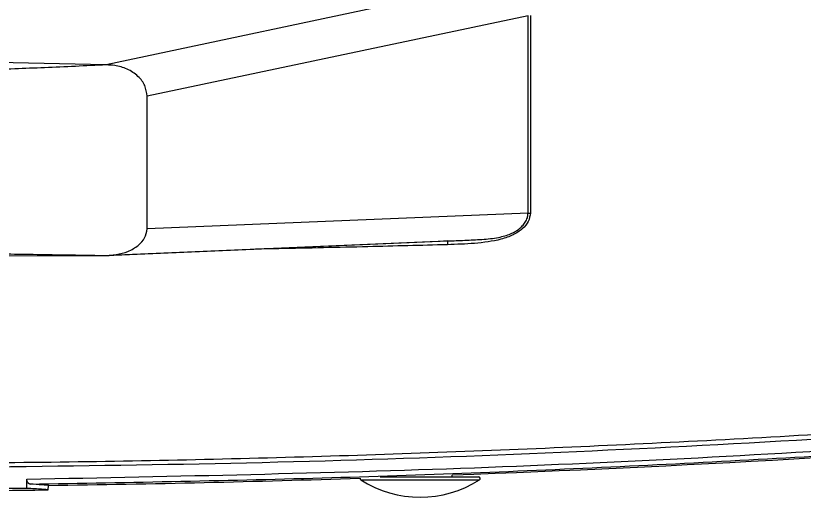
# Model space of a CAD drawing. Extents: x 7 to 135, y 1 to 99.
# Drawn here: x 99.218 to 101.529, y 41.848 to 43.26 of the extents above; entities that cross this region are included whole.
import ezdxf

# ---------------------------------------------------------------- set-up
doc = ezdxf.new("R2010")
doc.units = 0
doc.header["$MEASUREMENT"] = 0
doc.layers.add('OBJECT', color=7, linetype='CONTINUOUS')

msp = doc.modelspace()

# ---------------------------------------------------------------- linework, layer by layer
at = {"layer": 'OBJECT'}
for p, q in [((100.4843, 43.3288), (99.4831, 43.1157)), ((100.7196, 43.2598), (99.6031, 43.0242)), ((99.4831, 43.1157), (98.6031, 43.1351)), ((99.6031, 42.6353), (99.6031, 43.0242)), ((100.7196, 42.6806), (99.6031, 42.6353)), ((100.7196, 42.6806), (100.7267, 42.6811)), ((99.4831, 42.5571), (100.4843, 42.5995)), ((99.4913, 42.5576), (100.4783, 42.5995)), ((100.4844, 42.5995), (100.4721, 42.5993)), ((100.4843, 42.5995), (100.4844, 42.5995)), ((100.4921, 42.6001), (100.565, 42.6032)), ((98.6031, 42.5545), (99.4831, 42.5571)), ((100.4969, 41.9082), (100.4969, 41.9134)), ((99.2498, 41.8743), (99.2502, 41.9012)), ((100.2293, 41.899), (100.577, 41.899)), ((100.2858, 41.9082), (100.5743, 41.9082)), ((99.2498, 41.8743), (98.6031, 41.8703)), ((99.3131, 41.87), (99.3135, 41.883)), ((99.3131, 41.87), (99.3135, 41.883)), ((99.3131, 41.87), (99.3131, 41.87))]:
    msp.add_line(p, q, dxfattribs=at)
for centre, radius, start, end in [((98.6031, 92.538), 50.66, 272.14427, 276.67316), ((98.6031, 92.538), 50.66, 270.80341, 271.83692), ((100.232, 41.9032), 0.005, 170.9719, 237.4319), ((100.4031, 42.1712), 0.323, 237.4319, 302.5681), ((100.5743, 41.9032), 0.005, 302.5681, 90), ((98.6031, 92.525), 50.66, 270.56461, 270.80303)]:
    msp.add_arc(centre, radius, start, end, dxfattribs=at)
for points, knots in [([(100.7196, 42.6806), (100.7196, 42.7681), (100.7196, 42.9431), (100.7196, 43.1542), (100.7196, 43.2598)], [0, 0, 0, 0, 0.499779, 1, 1, 1, 1]), ([(100.7267, 43.2602), (100.7267, 43.1547), (100.7268, 42.9437), (100.7267, 42.7686), (100.7267, 42.6811)], [0, 0, 0, 0, 0.500003, 1, 1, 1, 1]), ([(99.4831, 43.1157), (99.4227, 43.1129), (99.3041, 43.1074), (99.1256, 43.1005), (98.9476, 43.095), (98.7729, 43.0913), (98.6581, 43.0908), (98.6031, 43.0906)], [0, 0, 0, 0, 0.206023, 0.404821, 0.608638, 0.812835, 1, 1, 1, 1]), ([(99.6031, 43.0242), (99.6016, 43.0346), (99.5986, 43.0554), (99.5774, 43.0837), (99.5463, 43.1045), (99.5126, 43.1146), (99.4914, 43.1154), (99.4831, 43.1157)], [0, 0, 0, 0, 0.217937, 0.435233, 0.661572, 0.868602, 1, 1, 1, 1]), ([(100.7267, 42.6811), (100.7253, 42.673), (100.7227, 42.6567), (100.7041, 42.6346), (100.6765, 42.6164), (100.6294, 42.5998), (100.5628, 42.5914), (100.5101, 42.5895), (100.4837, 42.5886)], [0, 0, 0, 0, 0.125023, 0.25026, 0.372599, 0.500558, 0.750171, 1, 1, 1, 1]), ([(100.4844, 42.5995), (100.501, 42.6002), (100.5343, 42.6016), (100.5838, 42.6039), (100.6302, 42.6082), (100.6631, 42.6176), (100.6832, 42.6276), (100.6955, 42.6362), (100.7061, 42.6464), (100.714, 42.6577), (100.7189, 42.6695), (100.7194, 42.6772), (100.7196, 42.6806)], [0, 0, 0, 0, 0.1676541, 0.3364175, 0.4992877, 0.6244542, 0.6813344, 0.7499511, 0.8052614, 0.875044, 0.9458797, 1, 1, 1, 1]), ([(99.4831, 42.5571), (99.487, 42.5572), (99.4969, 42.5575), (99.5187, 42.5603), (99.5486, 42.5684), (99.5777, 42.5855), (99.5985, 42.6086), (99.6016, 42.6262), (99.6031, 42.6353)], [0, 0, 0, 0, 0.061295, 0.157978, 0.353026, 0.568966, 0.775602, 1, 1, 1, 1]), ([(100.4837, 42.5886), (100.4059, 42.5866), (100.241, 42.5823), (100.0534, 42.578), (99.9436, 42.576), (99.921, 42.5756)], [0, 0, 0, 0, 0.4146475, 0.8794159, 1, 1, 1, 1]), ([(100.4844, 42.5995), (100.4843, 42.5994), (100.4839, 42.5993), (100.4838, 42.5922), (100.4837, 42.5886)], [0, 0, 0, 0, 0.499993, 1, 1, 1, 1]), ([(98.6031, 42.5674), (98.6581, 42.5673), (98.7729, 42.567), (98.9476, 42.5652), (99.1256, 42.5628), (99.304, 42.5599), (99.4227, 42.558), (99.4831, 42.5571)], [0, 0, 0, 0, 0.187145, 0.391348, 0.595125, 0.793954, 1, 1, 1, 1]), ([(98.6031, 41.9463), (98.8868, 41.9476), (99.452, 41.9503), (100.2964, 41.9723), (101.1439, 42.0075), (101.9976, 42.0575), (102.8493, 42.1223), (103.6808, 42.1987), (104.2238, 42.2598), (104.4901, 42.2898)], [0, 0, 0, 0, 0.144222, 0.287378, 0.429468, 0.575454, 0.722208, 0.863723, 1, 1, 1, 1]), ([(104.4918, 42.2754), (104.0029, 42.2221), (103.0249, 42.1157), (101.5529, 42.0113), (100.0787, 41.9438), (99.095, 41.9357), (98.6031, 41.9317)], [0, 0, 0, 0, 0.249972, 0.5, 0.749997, 1, 1, 1, 1]), ([(99.2502, 41.9012), (99.6877, 41.91), (100.5629, 41.9276), (101.874, 41.9978), (103.1833, 42.0973), (104.0534, 42.1927), (104.4884, 42.2404)], [0, 0, 0, 0, 0.250003, 0.5, 0.750017, 1, 1, 1, 1]), ([(99.26, 41.8867), (99.5547, 41.892), (100.1406, 41.9025), (101.0138, 41.9375), (101.8941, 41.9867), (102.7734, 42.052), (103.6439, 42.1309), (104.2117, 42.1947), (104.4901, 42.2259)], [0, 0, 0, 0, 0.168616, 0.33527, 0.499962, 0.673057, 0.839736, 1, 1, 1, 1]), ([(99.26, 41.8867), (99.2593, 41.8868), (99.2579, 41.887), (99.256, 41.8881), (99.2544, 41.8895), (99.2526, 41.8917), (99.2513, 41.8943), (99.2503, 41.8978), (99.2502, 41.8998), (99.2502, 41.9012)], [0, 0, 0, 0, 0.152009, 0.292175, 0.422086, 0.539463, 0.752419, 0.836079, 1, 1, 1, 1]), ([(99.3131, 41.87), (99.3091, 41.8703), (99.3015, 41.871), (99.2661, 41.8733), (99.2498, 41.8743)], [0, 0, 0, 0, 0.541513, 1, 1, 1, 1]), ([(99.3135, 41.883), (99.3094, 41.8833), (99.3026, 41.8839), (99.2723, 41.8859), (99.26, 41.8867)], [0, 0, 0, 0, 0.593384, 1, 1, 1, 1])]:
    msp.add_open_spline(points, degree=3, knots=knots, dxfattribs=at)

doc.saveas('drawing.dxf')
